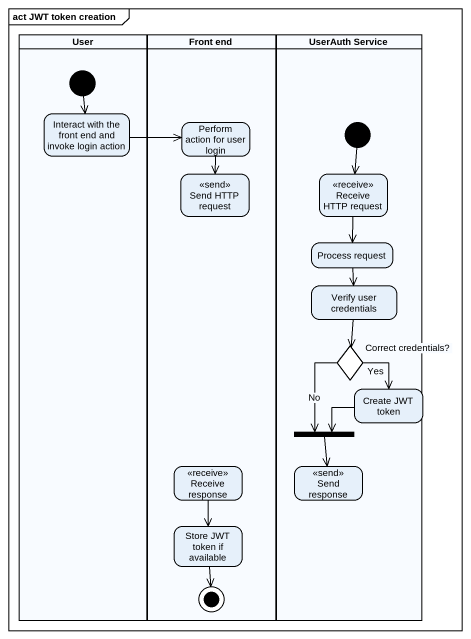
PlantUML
@startuml
mainframe act JWT token creation
hide empty description
state User <<partition>> {
  state "Interact with the front end and invoke login action" as Interact_with_the_front_end
  [*] --> Interact_with_the_front_end
}
state "Front end" as Front_end <<partition>> {
  state "Perform action for user login" as Perform_action_for_user
  state "Send HTTP request" as Send_HTTP_request <<send>>
  state "Receive response" as Receive_response <<receive>>
  state "Store JWT token if available" as Store_JWT_token_if_available
  Store_JWT_token_if_available --> [*]
}
state "UserAuth Service" as UserAuth_Service <<partition>> {
  state "Receive HTTP request" as Receive_HTTP_request <<receive>>
  state "Process request" as Process_request
  state "Verify user credentials" as Verify_user_credentials
  state "Correct credentials?" as Correct_credentials <<choice>>
  state "Create JWT token" as Create_JWT_token
  state "Send response" as Send_response <<send>>
  state fork1 <<join>>
  [*] --> Receive_HTTP_request
}
Interact_with_the_front_end -right-> Perform_action_for_user
Perform_action_for_user --> Send_HTTP_request
Receive_HTTP_request --> Process_request
Process_request --> Verify_user_credentials
Verify_user_credentials --> Correct_credentials
Correct_credentials --> Create_JWT_token : Yes
Correct_credentials --> fork1 : No
Create_JWT_token -left-> fork1
Receive_response --> Store_JWT_token_if_available
fork1 --> Send_response
@enduml
